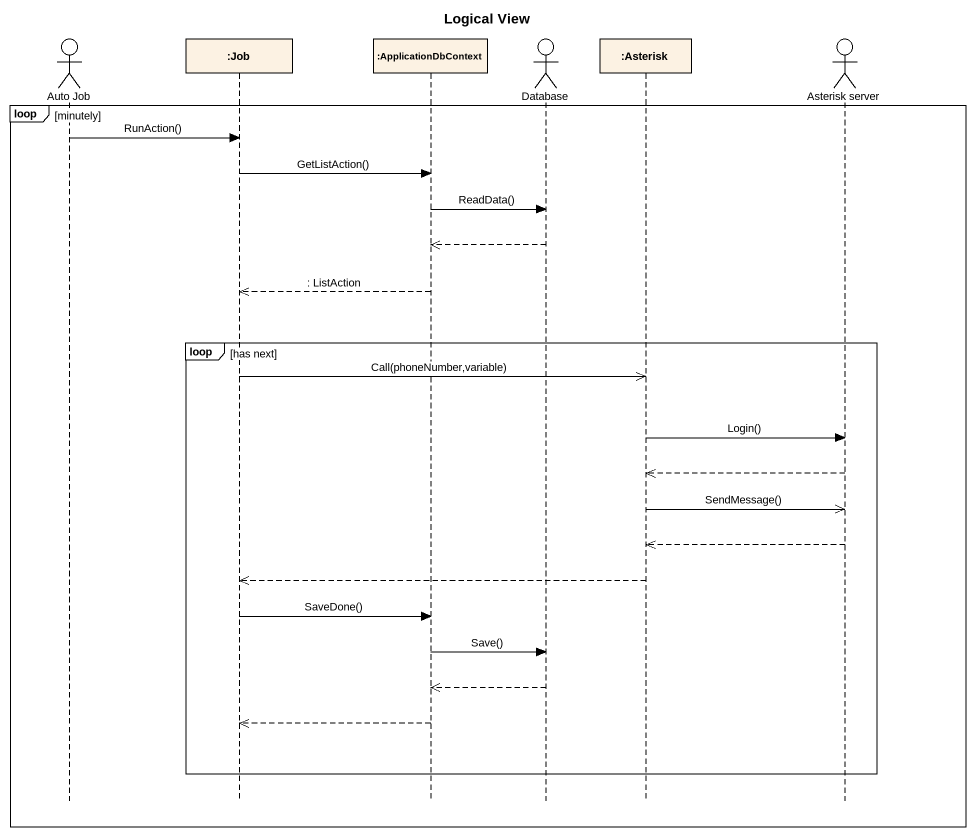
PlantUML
@startuml
title Logical View
hide footbox
actor "Auto Job" as Auto_Job
participant ":Job" as Job
participant ":ApplicationDbContext" as ApplicationDbContext
actor "Database" as Database_
participant ":Asterisk" as Asterisk
actor "Asterisk server" as Asterisk_server

loop minutely
  Auto_Job -> Job : RunAction()
  Job -> ApplicationDbContext : GetListAction()
  ApplicationDbContext -> Database_ : ReadData()
  Database_ -->> ApplicationDbContext
  ApplicationDbContext -->> Job : : ListAction
  loop has next
    Job ->> Asterisk : Call(phoneNumber,variable)
    Asterisk -> Asterisk_server : Login()
    Asterisk_server -->> Asterisk
    Asterisk ->> Asterisk_server : SendMessage()
    Asterisk_server -->> Asterisk
    Asterisk -->> Job
    Job -> ApplicationDbContext : SaveDone()
    ApplicationDbContext -> Database_ : Save()
    Database_ -->> ApplicationDbContext
    ApplicationDbContext -->> Job
  end
end
@enduml
